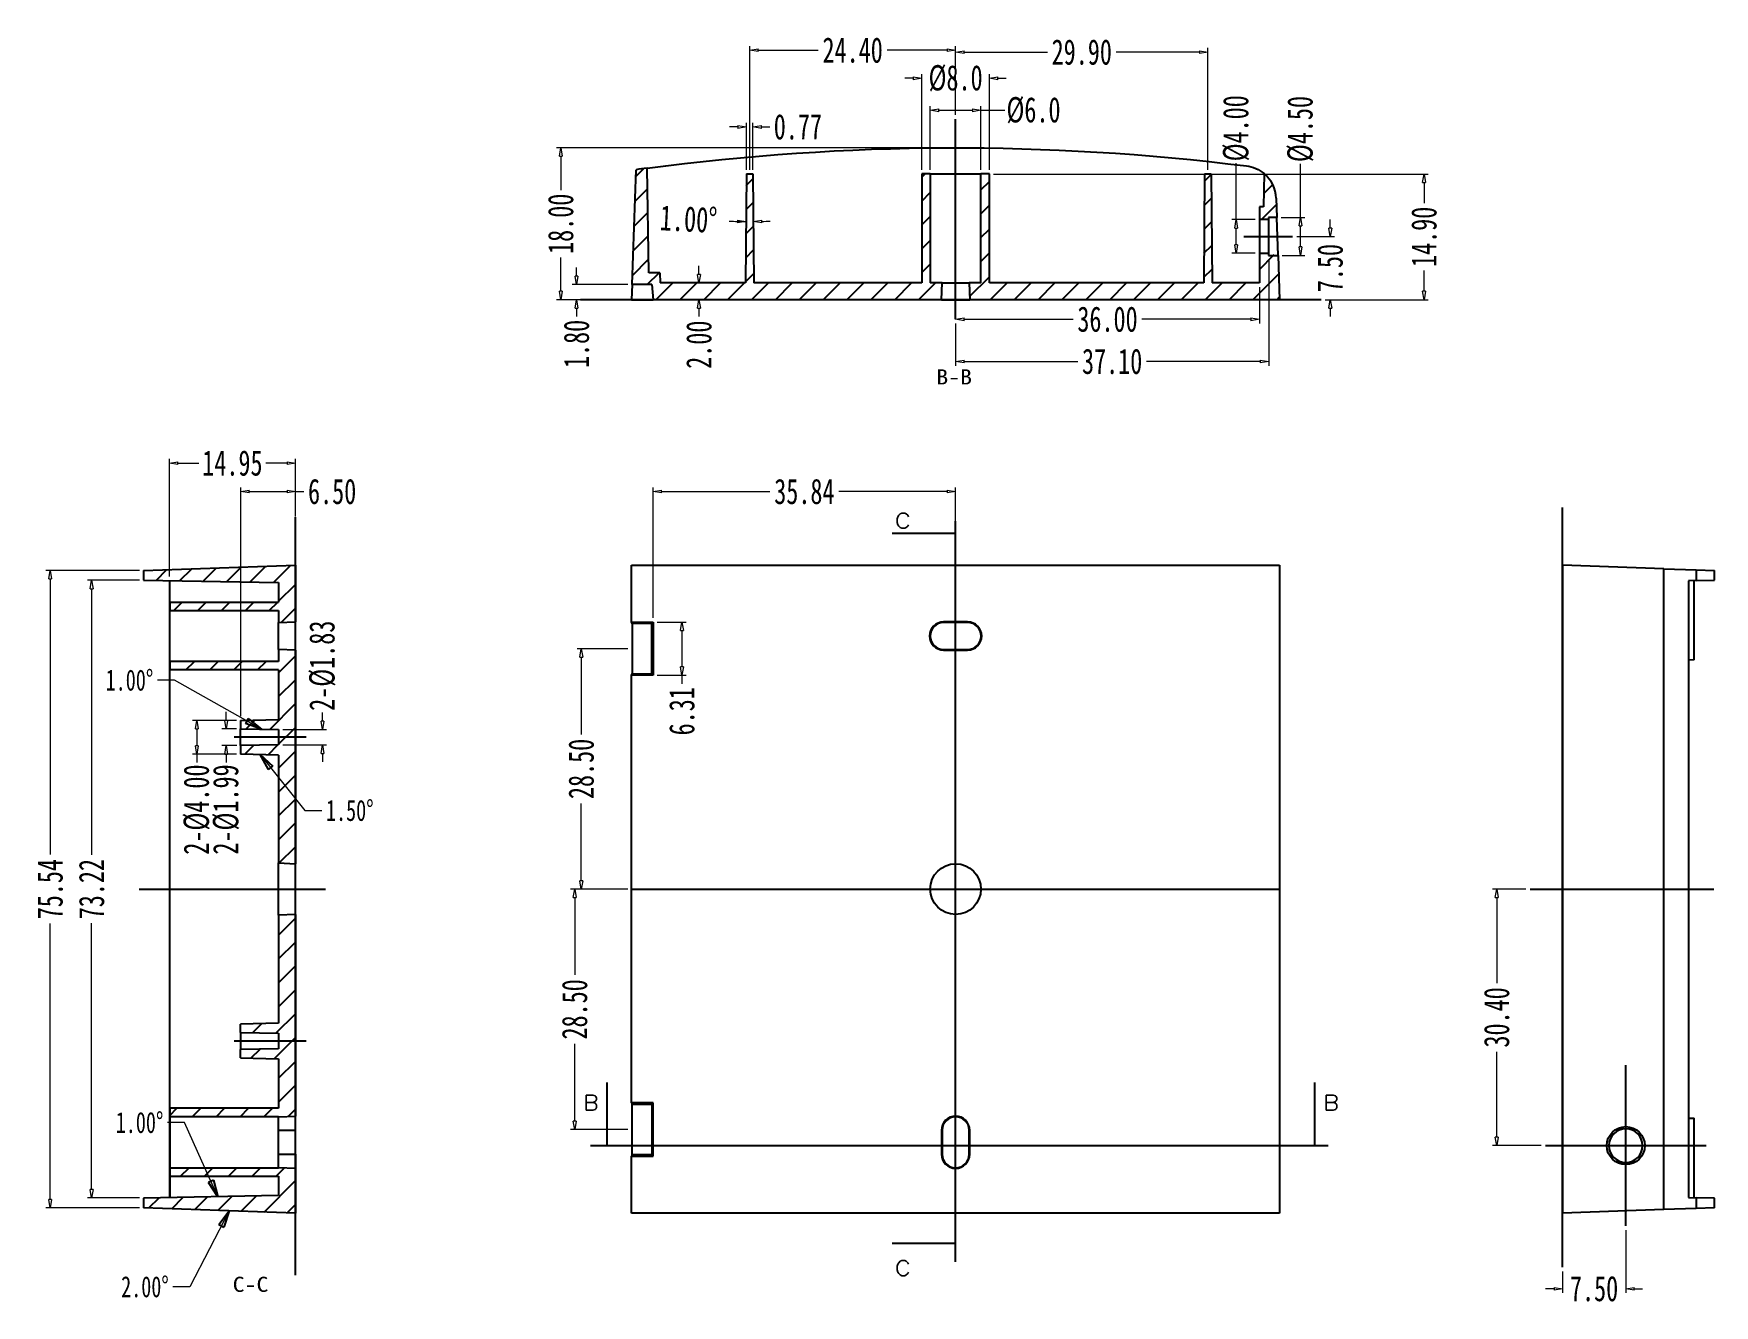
# Model space of a CAD drawing. Header units: inches. Extents: x -185 to 575, y 21239 to 21526.
# Drawn here: x 375.5 to 574.7, y 21375.3 to 21526.1 of the extents above; entities that cross this region are included whole.
import ezdxf
from ezdxf.lldxf.tags import DXFTag

# ---------------------------------------------------------------- set-up
doc = ezdxf.new("R2010")
doc.units = ezdxf.units.IN
doc.header["$MEASUREMENT"] = 0
doc.layers.add('1', color=7, linetype='Continuous')
doc.layers.add('dim', color=82, linetype='Continuous', lineweight=9)
doc.styles.add('blockfont', font='SimSun.ttf', dxfattribs={"width": 0.7})
doc.styles.get("Standard").update_dxf_attribs({"font": 'SimSun.ttf', "width": 0.7})
tags = doc.linetypes.add('CENTER', pattern=[2, 1.25, -0.25, 0.25, -0.25]).pattern_tags.tags
tags[10:11] = [DXFTag(74, 4), DXFTag(75, 0), DXFTag(340, '0'), DXFTag(46, 0.0), DXFTag(50, 0.0), DXFTag(44, 0.0), DXFTag(45, 0.0)]
tags[8:9] = [DXFTag(74, 4), DXFTag(75, 0), DXFTag(340, '0'), DXFTag(46, 0.0), DXFTag(50, 0.0), DXFTag(44, 0.0), DXFTag(45, 0.0)]
tags[6:7] = [DXFTag(74, 4), DXFTag(75, 0), DXFTag(340, '0'), DXFTag(46, 0.0), DXFTag(50, 0.0), DXFTag(44, 0.0), DXFTag(45, 0.0)]
tags[4:5] = [DXFTag(74, 4), DXFTag(75, 0), DXFTag(340, '0'), DXFTag(46, 0.0), DXFTag(50, 0.0), DXFTag(44, 0.0), DXFTag(45, 0.0)]
tags = doc.linetypes.add('PHANTOM', pattern=[2.5, 1.25, -0.25, 0.25, -0.25, 0.25, -0.25]).pattern_tags.tags
tags[14:15] = [DXFTag(74, 4), DXFTag(75, 0), DXFTag(340, '0'), DXFTag(46, 0.0), DXFTag(50, 0.0), DXFTag(44, 0.0), DXFTag(45, 0.0)]
tags[12:13] = [DXFTag(74, 4), DXFTag(75, 0), DXFTag(340, '0'), DXFTag(46, 0.0), DXFTag(50, 0.0), DXFTag(44, 0.0), DXFTag(45, 0.0)]
tags[10:11] = [DXFTag(74, 4), DXFTag(75, 0), DXFTag(340, '0'), DXFTag(46, 0.0), DXFTag(50, 0.0), DXFTag(44, 0.0), DXFTag(45, 0.0)]
tags[8:9] = [DXFTag(74, 4), DXFTag(75, 0), DXFTag(340, '0'), DXFTag(46, 0.0), DXFTag(50, 0.0), DXFTag(44, 0.0), DXFTag(45, 0.0)]
tags[6:7] = [DXFTag(74, 4), DXFTag(75, 0), DXFTag(340, '0'), DXFTag(46, 0.0), DXFTag(50, 0.0), DXFTag(44, 0.0), DXFTag(45, 0.0)]
tags[4:5] = [DXFTag(74, 4), DXFTag(75, 0), DXFTag(340, '0'), DXFTag(46, 0.0), DXFTag(50, 0.0), DXFTag(44, 0.0), DXFTag(45, 0.0)]
doc.dimstyles.new('3', dxfattribs={"dimtxt": 3, "dimasz": 1, "dimexe": 0.5, "dimexo": 0.5, "dimgap": 0.5, "dimtad": 0, "dimzin": 0, "dimdsep": 46, "dimtxsty": 'Standard', "dimblk": 'CLOSEDBLANK', "dimcen": 0, "dimclrd": 5, "dimclre": 5, "dimazin": 0, "dimtfac": 1, "dimtofl": 0, "dimtmove": 0, "dimatfit": 3, "dimldrblk": 'CLOSEDBLANK', "dimfxl": 0, "dimtolj": 1, "dimtzin": 0, "dimlwd": 9, "dimlwe": 9, "dimarcsym": 0})

# ---------------------------------------------------------------- blocks, each defined once
blk = doc.blocks.new('ASSORTED_DRAFT4')
at = {"color": 43}
blk.add_solid([(351.18, 526.06), (349.57, 532.06), (352.79, 532.06), (351.18, 526.06)], dxfattribs=at)
blk = doc.blocks.new('_ClosedBlank')
at = {"color": 0, "linetype": 'ByBlock', "lineweight": -2}
for p, q in [((-1, 0.167), (0, 0)), ((-1, 0.167), (-1, -0.167)), ((0, 0), (-1, -0.167))]:
    blk.add_line(p, q, dxfattribs=at)
blk = doc.blocks.new('*D441')
at = {"color": 5, "lineweight": 9}
for p, q in [((489.26, 21509.44), (540.77, 21509.44)), ((540.27, 21508.44), (540.27, 21505.98)), ((540.27, 21495.54), (540.27, 21498.01)), ((528.56, 21494.54), (540.77, 21494.54))]:
    blk.add_line(p, q, dxfattribs=at)
at = {"layer": 'Defpoints', "color": 0}
for p in [(488.76, 21509.44), (540.27, 21509.44), (528.06, 21494.54)]:
    blk.add_point(p, dxfattribs=at)
at = {"color": 5, "lineweight": 9}
for p, rotation in [((540.27, 21509.44), 90), ((540.27, 21494.54), 270)]:
    blk.add_blockref('_ClosedBlank', p, dxfattribs=dict(at, rotation=rotation))
at = {"color": 0, "insert": (540.27, 21501.99), "char_height": 3, "attachment_point": 5, "rotation": 90}
blk.add_mtext('\\A1;14.90', dxfattribs=at)
blk = doc.blocks.new('*D442')
at = {"color": 5, "lineweight": 9}
for p, q in [((439.84, 21497.34), (439.84, 21498.34)), ((445.92, 21496.34), (439.34, 21496.34)), ((439.82, 21494.54), (439.34, 21494.54)), ((439.84, 21493.54), (439.84, 21492.54))]:
    blk.add_line(p, q, dxfattribs=at)
at = {"layer": 'Defpoints', "color": 0}
for p in [(446.42, 21496.34), (439.84, 21494.54), (440.32, 21494.54)]:
    blk.add_point(p, dxfattribs=at)
at = {"color": 5, "lineweight": 9}
for p, rotation in [((439.84, 21496.34), 270), ((439.84, 21494.54), 90)]:
    blk.add_blockref('_ClosedBlank', p, dxfattribs=dict(at, rotation=rotation))
at = {"color": 0, "insert": (439.84, 21489.3), "char_height": 3, "attachment_point": 5, "rotation": 90}
blk.add_mtext('\\A1;1.80', dxfattribs=at)
blk = doc.blocks.new('*D443')
at = {"color": 5, "lineweight": 9}
for p, q in [((454.35, 21497.54), (454.35, 21498.54)), ((454.31, 21496.54), (453.85, 21496.54)), ((454.31, 21494.54), (453.85, 21494.54)), ((454.35, 21493.54), (454.35, 21492.54))]:
    blk.add_line(p, q, dxfattribs=at)
at = {"layer": 'Defpoints', "color": 0}
for p in [(454.81, 21496.54), (454.35, 21494.54), (454.81, 21494.54)]:
    blk.add_point(p, dxfattribs=at)
at = {"color": 5, "lineweight": 9}
for p, rotation in [((454.35, 21496.54), 270), ((454.35, 21494.54), 90)]:
    blk.add_blockref('_ClosedBlank', p, dxfattribs=dict(at, rotation=rotation))
at = {"color": 0, "insert": (454.35, 21489.21), "char_height": 3, "attachment_point": 5, "rotation": 90}
blk.add_mtext('\\A1;2.00', dxfattribs=at)
blk = doc.blocks.new('*D444')
at = {"color": 5, "lineweight": 9}
for p, q in [((481.76, 21509.94), (481.76, 21517.49)), ((482.76, 21516.99), (486.75, 21516.99)), ((487.75, 21509.94), (487.75, 21517.49)), ((487.75, 21516.99), (490.6, 21516.99))]:
    blk.add_line(p, q, dxfattribs=at)
at = {"layer": 'Defpoints', "color": 0}
for p in [(487.75, 21516.99), (481.76, 21509.44), (487.75, 21509.44)]:
    blk.add_point(p, dxfattribs=at)
at = {"color": 5, "lineweight": 9, "rotation": 180}
blk.add_blockref('_ClosedBlank', (481.76, 21516.99), dxfattribs=at)
at = {"color": 5, "lineweight": 9}
blk.add_blockref('_ClosedBlank', (487.75, 21516.99), dxfattribs=at)
at = {"color": 0, "insert": (493.99, 21516.99), "char_height": 3, "attachment_point": 5}
blk.add_mtext('\\A1;%%c6.0', dxfattribs=at)
blk = doc.blocks.new('*D445')
at = {"color": 5, "lineweight": 9}
for p, q in [((479.75, 21520.78), (478.75, 21520.78)), ((480.75, 21509.94), (480.75, 21521.28)), ((488.76, 21509.94), (488.76, 21521.28)), ((489.76, 21520.78), (490.76, 21520.78))]:
    blk.add_line(p, q, dxfattribs=at)
at = {"layer": 'Defpoints', "color": 0}
for p in [(488.76, 21520.78), (480.75, 21509.44), (488.76, 21509.44)]:
    blk.add_point(p, dxfattribs=at)
at = {"color": 5, "lineweight": 9}
blk.add_blockref('_ClosedBlank', (480.75, 21520.78), dxfattribs=at)
at = {"color": 5, "lineweight": 9, "rotation": 180}
blk.add_blockref('_ClosedBlank', (488.76, 21520.78), dxfattribs=at)
at = {"color": 0, "insert": (484.76, 21520.78), "char_height": 3, "attachment_point": 5}
blk.add_mtext('\\A1;%%c8.0', dxfattribs=at)
blk = doc.blocks.new('*D446')
at = {"color": 5, "lineweight": 9}
for p, q in [((552.34, 21424.68), (548.38, 21424.68)), ((548.88, 21423.68), (548.88, 21413.55)), ((548.88, 21395.28), (548.88, 21405.41)), ((554.15, 21394.28), (548.38, 21394.28))]:
    blk.add_line(p, q, dxfattribs=at)
at = {"layer": 'Defpoints', "color": 0}
for p in [(548.88, 21424.68), (552.84, 21424.68), (554.65, 21394.28)]:
    blk.add_point(p, dxfattribs=at)
at = {"color": 5, "lineweight": 9}
for p, rotation in [((548.88, 21424.68), 90), ((548.88, 21394.28), 270)]:
    blk.add_blockref('_ClosedBlank', p, dxfattribs=dict(at, rotation=rotation))
at = {"color": 0, "insert": (548.88, 21409.48), "char_height": 3, "attachment_point": 5, "rotation": 90}
blk.add_mtext('\\A1;30.40', dxfattribs=at)
blk = doc.blocks.new('*D447')
at = {"color": 5, "lineweight": 9}
for p, q in [((564.17, 21384.26), (564.17, 21376.82)), ((556.67, 21379.38), (556.67, 21376.82)), ((555.67, 21377.32), (554.67, 21377.32)), ((565.17, 21377.32), (566.17, 21377.32))]:
    blk.add_line(p, q, dxfattribs=at)
at = {"layer": 'Defpoints', "color": 0}
for p in [(564.17, 21384.76), (556.67, 21379.88), (556.67, 21377.32)]:
    blk.add_point(p, dxfattribs=at)
at = {"color": 5, "lineweight": 9}
blk.add_blockref('_ClosedBlank', (556.67, 21377.32), dxfattribs=at)
at = {"color": 5, "lineweight": 9, "rotation": 180}
blk.add_blockref('_ClosedBlank', (564.17, 21377.32), dxfattribs=at)
at = {"color": 0, "insert": (560.42, 21377.32), "char_height": 3, "attachment_point": 5}
blk.add_mtext('\\A1;7.50', dxfattribs=at)
blk = doc.blocks.new('*D448')
at = {"color": 5, "lineweight": 9}
for p, q in [((529.16, 21503.04), (529.16, 21504.04)), ((525.2, 21502.04), (529.66, 21502.04)), ((528.56, 21494.54), (529.66, 21494.54)), ((529.16, 21493.54), (529.16, 21492.54))]:
    blk.add_line(p, q, dxfattribs=at)
at = {"layer": 'Defpoints', "color": 0}
for p in [(524.7, 21502.04), (529.16, 21502.04), (528.06, 21494.54)]:
    blk.add_point(p, dxfattribs=at)
at = {"color": 5, "lineweight": 9}
for p, rotation in [((529.16, 21502.04), 270), ((529.16, 21494.54), 90)]:
    blk.add_blockref('_ClosedBlank', p, dxfattribs=dict(at, rotation=rotation))
at = {"color": 0, "insert": (529.16, 21498.29), "char_height": 3, "attachment_point": 5, "rotation": 90}
blk.add_mtext('\\A1;7.50', dxfattribs=at)
blk = doc.blocks.new('*D449')
at = {"color": 5, "lineweight": 9}
for p, q in [((520.76, 21496.04), (520.76, 21491.72)), ((485.76, 21492.22), (498.69, 21492.22)), ((519.76, 21492.22), (506.83, 21492.22))]:
    blk.add_line(p, q, dxfattribs=at)
at = {"layer": 'Defpoints', "color": 0}
for p in [(520.76, 21496.54), (484.76, 21492.22), (484.76, 21492.22)]:
    blk.add_point(p, dxfattribs=at)
at = {"color": 5, "lineweight": 9, "rotation": 180}
blk.add_blockref('_ClosedBlank', (484.76, 21492.22), dxfattribs=at)
at = {"color": 5, "lineweight": 9}
blk.add_blockref('_ClosedBlank', (520.76, 21492.22), dxfattribs=at)
at = {"color": 0, "insert": (502.76, 21492.22), "char_height": 3, "attachment_point": 5}
blk.add_mtext('\\A1;36.00', dxfattribs=at)
blk = doc.blocks.new('*D450')
at = {"color": 5, "lineweight": 9}
for p, q in [((521.86, 21499.29), (521.86, 21486.72)), ((484.76, 21491.72), (484.76, 21486.72)), ((485.76, 21487.22), (499.24, 21487.22)), ((520.86, 21487.22), (507.38, 21487.22))]:
    blk.add_line(p, q, dxfattribs=at)
at = {"layer": 'Defpoints', "color": 0}
for p in [(521.86, 21499.79), (484.76, 21492.22), (484.76, 21487.22)]:
    blk.add_point(p, dxfattribs=at)
at = {"color": 5, "lineweight": 9, "rotation": 180}
blk.add_blockref('_ClosedBlank', (484.76, 21487.22), dxfattribs=at)
at = {"color": 5, "lineweight": 9}
blk.add_blockref('_ClosedBlank', (521.86, 21487.22), dxfattribs=at)
at = {"color": 0, "insert": (503.31, 21487.22), "char_height": 3, "attachment_point": 5}
blk.add_mtext('\\A1;37.10', dxfattribs=at)
blk = doc.blocks.new('*D451')
at = {"color": 5, "lineweight": 9}
for p, q in [((518.01, 21504.04), (518.01, 21510.73)), ((520.26, 21504.04), (517.51, 21504.04)), ((518.01, 21501.04), (518.01, 21503.04)), ((520.26, 21500.04), (517.51, 21500.04))]:
    blk.add_line(p, q, dxfattribs=at)
at = {"layer": 'Defpoints', "color": 0}
for p in [(518.01, 21504.04), (520.76, 21504.04), (520.76, 21500.04)]:
    blk.add_point(p, dxfattribs=at)
at = {"color": 5, "lineweight": 9}
for p, rotation in [((518.01, 21504.04), 90), ((518.01, 21500.04), 270)]:
    blk.add_blockref('_ClosedBlank', p, dxfattribs=dict(at, rotation=rotation))
at = {"color": 0, "insert": (518.01, 21514.86), "char_height": 3, "attachment_point": 5, "rotation": 90}
blk.add_mtext('\\A1;%%c4.00', dxfattribs=at)
blk = doc.blocks.new('*D452')
at = {"color": 5, "lineweight": 9}
for p, q in [((525.63, 21504.29), (525.63, 21510.64)), ((523.32, 21504.29), (526.13, 21504.29)), ((525.63, 21500.79), (525.63, 21503.29)), ((523.47, 21499.79), (526.13, 21499.79))]:
    blk.add_line(p, q, dxfattribs=at)
at = {"layer": 'Defpoints', "color": 0}
for p in [(522.82, 21504.29), (522.97, 21499.79), (525.63, 21499.79)]:
    blk.add_point(p, dxfattribs=at)
at = {"color": 5, "lineweight": 9}
for p, rotation in [((525.63, 21504.29), 90), ((525.63, 21499.79), 270)]:
    blk.add_blockref('_ClosedBlank', p, dxfattribs=dict(at, rotation=rotation))
at = {"color": 0, "insert": (525.63, 21514.77), "char_height": 3, "attachment_point": 5, "rotation": 90}
blk.add_mtext('\\A1;%%c4.50', dxfattribs=at)
blk = doc.blocks.new('*D453')
at = {"color": 5, "lineweight": 9}
for p, q in [((400.04, 21445.18), (400.04, 21472.3)), ((401.04, 21471.8), (405.54, 21471.8)), ((406.54, 21469.27), (406.54, 21472.3)), ((406.54, 21471.8), (407.54, 21471.8))]:
    blk.add_line(p, q, dxfattribs=at)
at = {"layer": 'Defpoints', "color": 0}
for p in [(406.54, 21471.8), (406.54, 21468.77), (400.04, 21444.68)]:
    blk.add_point(p, dxfattribs=at)
at = {"color": 5, "lineweight": 9, "rotation": 180}
blk.add_blockref('_ClosedBlank', (400.04, 21471.8), dxfattribs=at)
at = {"color": 5, "lineweight": 9}
blk.add_blockref('_ClosedBlank', (406.54, 21471.8), dxfattribs=at)
at = {"color": 0, "insert": (410.88, 21471.8), "char_height": 3, "attachment_point": 5}
blk.add_mtext('\\A1;6.50', dxfattribs=at)
blk = doc.blocks.new('*D454')
at = {"color": 5, "lineweight": 9}
for p, q in [((409.73, 21444.6), (409.73, 21445.6)), ((405.04, 21443.6), (410.23, 21443.6)), ((405.04, 21441.77), (410.23, 21441.77)), ((409.73, 21440.77), (409.73, 21439.77))]:
    blk.add_line(p, q, dxfattribs=at)
at = {"layer": 'Defpoints', "color": 0}
for p in [(404.54, 21443.6), (409.73, 21443.6), (404.54, 21441.77)]:
    blk.add_point(p, dxfattribs=at)
at = {"color": 5, "lineweight": 9}
for p, rotation in [((409.73, 21443.6), 270), ((409.73, 21441.77), 90)]:
    blk.add_blockref('_ClosedBlank', p, dxfattribs=dict(at, rotation=rotation))
at = {"color": 0, "insert": (409.73, 21451.16), "char_height": 3, "attachment_point": 5, "rotation": 90}
blk.add_mtext('\\A1;2-%%c1.83', dxfattribs=at)
blk = doc.blocks.new('*D455')
at = {"color": 5, "lineweight": 9}
for p, q in [((398.32, 21444.68), (398.32, 21445.68)), ((399.54, 21443.68), (397.82, 21443.68)), ((399.57, 21441.69), (397.82, 21441.69)), ((398.32, 21440.69), (398.32, 21439.69))]:
    blk.add_line(p, q, dxfattribs=at)
at = {"layer": 'Defpoints', "color": 0}
for p in [(400.04, 21443.68), (398.32, 21441.69), (400.07, 21441.69)]:
    blk.add_point(p, dxfattribs=at)
at = {"color": 5, "lineweight": 9}
for p, rotation in [((398.32, 21443.68), 270), ((398.32, 21441.69), 90)]:
    blk.add_blockref('_ClosedBlank', p, dxfattribs=dict(at, rotation=rotation))
at = {"color": 0, "insert": (398.32, 21434.12), "char_height": 3, "attachment_point": 5, "rotation": 90}
blk.add_mtext('\\A1;2-%%c1.99', dxfattribs=at)
blk = doc.blocks.new('*D456')
at = {"color": 5, "lineweight": 9}
for p, q in [((399.54, 21444.68), (394.34, 21444.68)), ((394.84, 21443.68), (394.84, 21441.68)), ((399.54, 21440.68), (394.34, 21440.68)), ((394.84, 21440.68), (394.84, 21439.68))]:
    blk.add_line(p, q, dxfattribs=at)
at = {"layer": 'Defpoints', "color": 0}
for p in [(394.84, 21444.68), (400.04, 21444.68), (400.04, 21440.68)]:
    blk.add_point(p, dxfattribs=at)
at = {"color": 5, "lineweight": 9}
for p, rotation in [((394.84, 21444.68), 90), ((394.84, 21440.68), 270)]:
    blk.add_blockref('_ClosedBlank', p, dxfattribs=dict(at, rotation=rotation))
at = {"color": 0, "insert": (394.84, 21434.11), "char_height": 3, "attachment_point": 5, "rotation": 90}
blk.add_mtext('\\A1;2-%%c4.00', dxfattribs=at)
blk = doc.blocks.new('*D457')
at = {"color": 5, "lineweight": 9}
for p, q in [((458.97, 21515.02), (457.97, 21515.02)), ((459.97, 21509.94), (459.97, 21515.52)), ((460.74, 21509.94), (460.74, 21515.52)), ((461.74, 21515.02), (462.74, 21515.02))]:
    blk.add_line(p, q, dxfattribs=at)
at = {"layer": 'Defpoints', "color": 0}
for p in [(460.74, 21515.02), (459.97, 21509.44), (460.74, 21509.44)]:
    blk.add_point(p, dxfattribs=at)
at = {"color": 5, "lineweight": 9}
blk.add_blockref('_ClosedBlank', (459.97, 21515.02), dxfattribs=at)
at = {"color": 5, "lineweight": 9, "rotation": 180}
blk.add_blockref('_ClosedBlank', (460.74, 21515.02), dxfattribs=at)
at = {"color": 0, "insert": (466.07, 21515.02), "char_height": 3, "attachment_point": 5}
blk.add_mtext('\\A1;0.77', dxfattribs=at)
blk = doc.blocks.new('*D458')
at = {"color": 5, "lineweight": 9}
for start, end in [(267.2099, 269.5), (267.2101, 268.355), (271.645, 272.7899)]:
    blk.add_arc((460.36, 21553.84), 50.04, start, end, dxfattribs=at)
at = {"layer": 'Defpoints', "color": 0}
for p in [(459.97, 21509.44), (460.74, 21509.44), (460.5, 21503.8), (459.86, 21496.54), (460.86, 21496.54)]:
    blk.add_point(p, dxfattribs=at)
at = {"color": 5, "lineweight": 9}
for p, rotation in [((459.92, 21503.8), 358.9275138807063), ((460.79, 21503.8), 181.0724861192938)]:
    blk.add_blockref('_ClosedBlank', p, dxfattribs=dict(at, rotation=rotation))
at = {"color": 0, "insert": (453.12, 21504.09), "char_height": 3, "attachment_point": 5, "rotation": 357.2099}
blk.add_mtext('\\A1;1.00°', dxfattribs=at)
blk = doc.blocks.new('*D461')
at = {"color": 5, "lineweight": 9}
for p, q in [((445.92, 21453.18), (439.9, 21453.18)), ((440.4, 21452.18), (440.4, 21443.02)), ((440.4, 21425.68), (440.4, 21434.85)), ((445.86, 21424.68), (439.9, 21424.68))]:
    blk.add_line(p, q, dxfattribs=at)
at = {"layer": 'Defpoints', "color": 0}
for p in [(440.4, 21453.18), (446.42, 21453.18), (446.36, 21424.68)]:
    blk.add_point(p, dxfattribs=at)
at = {"color": 5, "lineweight": 9}
for p, rotation in [((440.4, 21453.18), 90), ((440.4, 21424.68), 270)]:
    blk.add_blockref('_ClosedBlank', p, dxfattribs=dict(at, rotation=rotation))
at = {"color": 0, "insert": (440.4, 21438.93), "char_height": 3, "attachment_point": 5, "rotation": 90}
blk.add_mtext('\\A1;28.50', dxfattribs=at)
blk = doc.blocks.new('*D462')
at = {"color": 5, "lineweight": 9}
for p, q in [((445.92, 21424.68), (439.12, 21424.68)), ((439.62, 21423.68), (439.62, 21414.52)), ((439.62, 21397.18), (439.62, 21406.35)), ((445.92, 21396.18), (439.12, 21396.18))]:
    blk.add_line(p, q, dxfattribs=at)
at = {"layer": 'Defpoints', "color": 0}
for p in [(439.62, 21424.68), (446.42, 21424.68), (446.42, 21396.18)]:
    blk.add_point(p, dxfattribs=at)
at = {"color": 5, "lineweight": 9}
for p, rotation in [((439.62, 21424.68), 90), ((439.62, 21396.18), 270)]:
    blk.add_blockref('_ClosedBlank', p, dxfattribs=dict(at, rotation=rotation))
at = {"color": 0, "insert": (439.62, 21410.43), "char_height": 3, "attachment_point": 5, "rotation": 90}
blk.add_mtext('\\A1;28.50', dxfattribs=at)
blk = doc.blocks.new('*D463')
at = {"color": 5, "lineweight": 9}
for p, q in [((449.41, 21456.34), (452.83, 21456.34)), ((452.33, 21455.34), (452.33, 21451.03)), ((449.41, 21450.03), (452.83, 21450.03)), ((452.33, 21450.03), (452.33, 21449.03))]:
    blk.add_line(p, q, dxfattribs=at)
at = {"layer": 'Defpoints', "color": 0}
for p in [(448.91, 21456.34), (448.91, 21450.03), (452.33, 21450.03)]:
    blk.add_point(p, dxfattribs=at)
at = {"color": 5, "lineweight": 9}
for p, rotation in [((452.33, 21456.34), 90), ((452.33, 21450.03), 270)]:
    blk.add_blockref('_ClosedBlank', p, dxfattribs=dict(at, rotation=rotation))
at = {"color": 0, "insert": (452.33, 21445.76), "char_height": 3, "attachment_point": 5, "rotation": 90}
blk.add_mtext('\\A1;6.31', dxfattribs=at)
blk = doc.blocks.new('*D464')
at = {"color": 5, "lineweight": 9}
for p, q in [((448.91, 21456.84), (448.91, 21472.3)), ((449.91, 21471.8), (462.74, 21471.8)), ((483.76, 21471.8), (470.93, 21471.8)), ((484.76, 21463.58), (484.76, 21472.3))]:
    blk.add_line(p, q, dxfattribs=at)
at = {"layer": 'Defpoints', "color": 0}
for p in [(484.76, 21471.8), (484.76, 21463.08), (448.91, 21456.34)]:
    blk.add_point(p, dxfattribs=at)
at = {"color": 5, "lineweight": 9, "rotation": 180}
blk.add_blockref('_ClosedBlank', (448.91, 21471.8), dxfattribs=at)
at = {"color": 5, "lineweight": 9}
blk.add_blockref('_ClosedBlank', (484.76, 21471.8), dxfattribs=at)
at = {"color": 0, "insert": (466.84, 21471.8), "char_height": 3, "attachment_point": 5}
blk.add_mtext('\\A1;35.84', dxfattribs=at)
blk = doc.blocks.new('*D465')
at = {"color": 5, "lineweight": 9}
for p, q in [((484.26, 21512.54), (437.47, 21512.54)), ((437.97, 21511.54), (437.97, 21507.53)), ((437.97, 21495.54), (437.97, 21499.56)), ((440.85, 21494.54), (437.47, 21494.54))]:
    blk.add_line(p, q, dxfattribs=at)
at = {"layer": 'Defpoints', "color": 0}
for p in [(437.97, 21512.54), (484.76, 21512.54), (441.35, 21494.54)]:
    blk.add_point(p, dxfattribs=at)
at = {"color": 5, "lineweight": 9}
for p, rotation in [((437.97, 21512.54), 90), ((437.97, 21494.54), 270)]:
    blk.add_blockref('_ClosedBlank', p, dxfattribs=dict(at, rotation=rotation))
at = {"color": 0, "insert": (437.97, 21503.54), "char_height": 3, "attachment_point": 5, "rotation": 90}
blk.add_mtext('\\A1;18.00', dxfattribs=at)
blk = doc.blocks.new('*D490')
at = {"color": 5, "lineweight": 9}
for p, q in [((388.04, 21461.29), (381.88, 21461.29)), ((382.38, 21460.29), (382.38, 21428.73)), ((382.38, 21389.08), (382.38, 21420.64)), ((388.04, 21388.08), (381.88, 21388.08))]:
    blk.add_line(p, q, dxfattribs=at)
at = {"layer": 'Defpoints', "color": 0}
for p in [(382.38, 21461.29), (388.54, 21461.29), (388.54, 21388.08)]:
    blk.add_point(p, dxfattribs=at)
at = {"color": 5, "lineweight": 9}
for p, rotation in [((382.38, 21461.29), 90), ((382.38, 21388.08), 270)]:
    blk.add_blockref('_ClosedBlank', p, dxfattribs=dict(at, rotation=rotation))
at = {"color": 0, "insert": (382.38, 21424.68), "char_height": 3, "attachment_point": 5, "rotation": 90}
blk.add_mtext('\\A1;73.22', dxfattribs=at)
blk = doc.blocks.new('*D491')
at = {"color": 5, "lineweight": 9}
for p, q in [((388.04, 21462.45), (376.97, 21462.45)), ((377.47, 21461.45), (377.47, 21428.77)), ((377.47, 21387.91), (377.47, 21420.6)), ((388.04, 21386.91), (376.97, 21386.91))]:
    blk.add_line(p, q, dxfattribs=at)
at = {"layer": 'Defpoints', "color": 0}
for p in [(388.54, 21462.45), (377.47, 21386.91), (388.54, 21386.91)]:
    blk.add_point(p, dxfattribs=at)
at = {"color": 5, "lineweight": 9}
for p, rotation in [((377.47, 21462.45), 90), ((377.47, 21386.91), 270)]:
    blk.add_blockref('_ClosedBlank', p, dxfattribs=dict(at, rotation=rotation))
at = {"color": 0, "insert": (377.47, 21424.68), "char_height": 3, "attachment_point": 5, "rotation": 90}
blk.add_mtext('\\A1;75.54', dxfattribs=at)
blk = doc.blocks.new('*D492')
at = {"color": 5, "lineweight": 9}
for p, q in [((391.59, 21461.74), (391.59, 21475.67)), ((392.59, 21475.17), (395.09, 21475.17)), ((405.54, 21475.17), (403.03, 21475.17)), ((406.54, 21468.84), (406.54, 21475.67))]:
    blk.add_line(p, q, dxfattribs=at)
at = {"layer": 'Defpoints', "color": 0}
for p in [(406.54, 21475.17), (406.54, 21468.34), (391.59, 21461.24)]:
    blk.add_point(p, dxfattribs=at)
at = {"color": 5, "lineweight": 9, "rotation": 180}
blk.add_blockref('_ClosedBlank', (391.59, 21475.17), dxfattribs=at)
at = {"color": 5, "lineweight": 9}
blk.add_blockref('_ClosedBlank', (406.54, 21475.17), dxfattribs=at)
at = {"color": 0, "insert": (399.06, 21475.17), "char_height": 3, "attachment_point": 5}
blk.add_mtext('\\A1;14.95', dxfattribs=at)
blk = doc.blocks.new('*D495')
at = {"color": 5, "lineweight": 9}
for p, q in [((460.36, 21509.94), (460.36, 21524.61)), ((484.76, 21516.45), (484.76, 21524.61)), ((461.36, 21524.11), (468.48, 21524.11)), ((483.76, 21524.11), (476.64, 21524.11))]:
    blk.add_line(p, q, dxfattribs=at)
at = {"layer": 'Defpoints', "color": 0}
for p in [(484.76, 21524.11), (484.76, 21515.95), (460.36, 21509.44)]:
    blk.add_point(p, dxfattribs=at)
at = {"color": 5, "lineweight": 9, "rotation": 180}
blk.add_blockref('_ClosedBlank', (460.36, 21524.11), dxfattribs=at)
at = {"color": 5, "lineweight": 9}
blk.add_blockref('_ClosedBlank', (484.76, 21524.11), dxfattribs=at)
at = {"color": 0, "insert": (472.56, 21524.11), "char_height": 3, "attachment_point": 5}
blk.add_mtext('\\A1;24.40', dxfattribs=at)
blk = doc.blocks.new('*D496')
at = {"color": 5, "lineweight": 9}
for p, q in [((484.76, 21516.45), (484.76, 21524.38)), ((485.76, 21523.88), (495.63, 21523.88)), ((513.66, 21523.88), (503.79, 21523.88)), ((514.66, 21509.94), (514.66, 21524.38))]:
    blk.add_line(p, q, dxfattribs=at)
at = {"layer": 'Defpoints', "color": 0}
for p in [(514.66, 21523.88), (484.76, 21515.95), (514.66, 21509.44)]:
    blk.add_point(p, dxfattribs=at)
at = {"color": 5, "lineweight": 9, "rotation": 180}
blk.add_blockref('_ClosedBlank', (484.76, 21523.88), dxfattribs=at)
at = {"color": 5, "lineweight": 9}
blk.add_blockref('_ClosedBlank', (514.66, 21523.88), dxfattribs=at)
at = {"color": 0, "insert": (499.71, 21523.88), "char_height": 3, "attachment_point": 5}
blk.add_mtext('\\A1;29.90', dxfattribs=at)

msp = doc.modelspace()

# ---------------------------------------------------------------- linework, layer by layer
at = {"color": 251}
for p, q in [((446.867, 21509.125), (447.822, 21510.079)), ((459.958, 21508.068), (460.75, 21508.859)), ((480.755, 21509.055), (481.144, 21509.444)), ((487.753, 21507.565), (488.76, 21508.571)), ((514.263, 21508.605), (515.045, 21509.387)), ((446.764, 21506.195), (448.234, 21507.664)), ((480.755, 21506.228), (481.761, 21507.233)), ((514.238, 21505.753), (515.07, 21506.584)), ((521.271, 21507.125), (522.333, 21508.186)), ((446.662, 21503.266), (448.283, 21504.885)), ((459.933, 21505.216), (460.774, 21506.056)), ((487.753, 21504.738), (488.76, 21505.744)), ((521.092, 21504.12), (522.765, 21505.79)), ((459.908, 21502.364), (460.799, 21503.254)), ((480.755, 21503.401), (481.761, 21504.406)), ((487.753, 21501.911), (488.76, 21502.917)), ((514.213, 21502.901), (515.094, 21503.782)), ((446.56, 21500.337), (448.331, 21502.107)), ((480.755, 21500.574), (481.761, 21501.579)), ((514.188, 21500.049), (515.119, 21500.979)), ((446.457, 21497.408), (448.38, 21499.328)), ((459.883, 21499.512), (460.823, 21500.451)), ((480.755, 21497.747), (481.761, 21498.752)), ((487.753, 21499.084), (488.76, 21500.09)), ((520.757, 21498.131), (522.523, 21499.895)), ((448.222, 21496.344), (449.623, 21497.744)), ((459.858, 21496.66), (460.848, 21497.649)), ((486.414, 21494.919), (488.76, 21497.263)), ((514.163, 21497.197), (515.143, 21498.177)), ((519.996, 21494.544), (523.051, 21497.595)), ((449.25, 21494.544), (451.252, 21496.544)), ((452.08, 21494.544), (454.082, 21496.544)), ((454.91, 21494.544), (456.912, 21496.544)), ((457.74, 21494.544), (459.742, 21496.544)), ((460.569, 21494.544), (462.571, 21496.544)), ((463.399, 21494.544), (465.401, 21496.544)), ((466.229, 21494.544), (468.231, 21496.544)), ((469.059, 21494.544), (471.061, 21496.544)), ((471.889, 21494.544), (473.891, 21496.544)), ((474.719, 21494.544), (476.721, 21496.544)), ((477.548, 21494.544), (479.55, 21496.544)), ((480.378, 21494.544), (482.38, 21496.544)), ((488.868, 21494.544), (490.87, 21496.544)), ((491.698, 21494.544), (493.7, 21496.544)), ((494.528, 21494.544), (496.53, 21496.544)), ((497.357, 21494.544), (499.359, 21496.544)), ((500.187, 21494.544), (502.189, 21496.544)), ((503.017, 21494.544), (505.019, 21496.544)), ((505.847, 21494.544), (507.849, 21496.544)), ((508.677, 21494.544), (510.679, 21496.544)), ((511.507, 21494.544), (513.509, 21496.544)), ((514.336, 21494.544), (516.338, 21496.544)), ((517.166, 21494.544), (519.168, 21496.544)), ((522.826, 21494.544), (523.146, 21494.864)), ((395.581, 21461.169), (397.17, 21462.756)), ((398.362, 21461.12), (400.102, 21462.859)), ((401.143, 21461.072), (403.034, 21462.961)), ((403.924, 21461.023), (405.967, 21463.063)), ((390.018, 21461.266), (391.305, 21462.551)), ((392.799, 21461.217), (394.237, 21462.654)), ((404.537, 21458.808), (406.537, 21460.806)), ((392.114, 21457.706), (393.115, 21458.706)), ((394.944, 21457.706), (395.945, 21458.706)), ((397.774, 21457.706), (398.775, 21458.706)), ((400.604, 21457.706), (401.605, 21458.706)), ((403.434, 21457.706), (404.435, 21458.706)), ((404.851, 21456.294), (406.537, 21457.979)), ((391.637, 21451.575), (391.723, 21451.661)), ((393.552, 21450.661), (394.553, 21451.661)), ((396.382, 21450.661), (397.383, 21451.661)), ((399.211, 21450.661), (400.212, 21451.661)), ((402.041, 21450.661), (403.042, 21451.661)), ((404.537, 21450.327), (406.537, 21452.325)), ((404.537, 21447.5), (406.537, 21449.498)), ((403.481, 21443.618), (406.537, 21446.671)), ((400.7, 21443.667), (401.763, 21444.729)), ((404.537, 21441.846), (406.537, 21443.844)), ((400.53, 21440.67), (401.576, 21441.715)), ((403.288, 21440.598), (404.456, 21441.766)), ((404.537, 21439.019), (406.537, 21441.017)), ((404.537, 21436.192), (406.537, 21438.19)), ((404.537, 21433.365), (406.537, 21435.363)), ((404.537, 21430.538), (406.537, 21432.536)), ((404.61, 21427.784), (406.537, 21429.709)), ((404.537, 21419.229), (406.537, 21421.227)), ((404.537, 21416.402), (406.537, 21418.4)), ((404.537, 21413.575), (406.537, 21415.573)), ((404.537, 21410.748), (406.537, 21412.746)), ((404.22, 21407.605), (406.537, 21409.919)), ((401.439, 21407.654), (402.535, 21408.749)), ((404.021, 21404.579), (406.537, 21407.092)), ((401.263, 21404.651), (402.342, 21405.729)), ((404.537, 21402.267), (406.537, 21404.265)), ((404.537, 21399.44), (406.537, 21401.438)), ((391.637, 21397.861), (392.482, 21398.706)), ((394.311, 21397.706), (395.312, 21398.706)), ((397.141, 21397.706), (398.142, 21398.706)), ((399.971, 21397.706), (400.972, 21398.706)), ((402.8, 21397.706), (403.801, 21398.706)), ((405.67, 21397.746), (406.537, 21398.611)), ((392.918, 21390.661), (393.919, 21391.661)), ((395.748, 21390.661), (396.749, 21391.661)), ((398.578, 21390.661), (399.579, 21391.661)), ((401.408, 21390.661), (402.409, 21391.661)), ((404.238, 21390.661), (405.215, 21391.637)), ((402.816, 21386.413), (406.537, 21390.13)), ((389.145, 21386.891), (390.362, 21388.107)), ((391.879, 21386.795), (393.242, 21388.157)), ((394.613, 21386.7), (396.122, 21388.208)), ((397.347, 21386.604), (399.003, 21388.258)), ((400.082, 21386.509), (401.883, 21388.308)), ((405.55, 21386.318), (406.537, 21387.303))]:
    msp.add_line(p, q, dxfattribs=at)
at = {"layer": '1', "color": 1, "linetype": 'CENTER', "ltscale": 7.80288}
for p, q in [((484.757, 21492.217), (484.757, 21515.949)), ((528.063, 21494.544), (440.323, 21494.544)), ((406.537, 21378.93), (406.537, 21468.768)), ((556.675, 21379.881), (556.675, 21469.898)), ((484.757, 21386.283), (484.757, 21463.083)), ((388.029, 21424.683), (410.101, 21424.683)), ((446.357, 21424.683), (523.157, 21424.683)), ((552.841, 21424.683), (574.598, 21424.683))]:
    msp.add_line(p, q, dxfattribs=at)
at = {"layer": '1', "color": 252}
for p, q in [((446.42, 21496.344), (446.895, 21509.954)), ((448.407, 21497.744), (448.191, 21510.129)), ((459.97, 21509.444), (459.857, 21496.544)), ((459.97, 21509.444), (460.745, 21509.444)), ((460.745, 21509.444), (460.857, 21496.544)), ((480.755, 21509.444), (480.755, 21496.544)), ((481.761, 21509.444), (480.755, 21509.444)), ((481.761, 21509.444), (487.753, 21509.444)), ((481.761, 21509.444), (481.761, 21496.544)), ((487.753, 21496.544), (487.753, 21509.444)), ((488.76, 21509.444), (487.753, 21509.444)), ((488.76, 21496.544), (488.76, 21509.444)), ((514.27, 21509.444), (514.157, 21496.544)), ((514.27, 21509.444), (515.045, 21509.444)), ((515.045, 21509.444), (515.157, 21496.544)), ((521.312, 21509.491), (521.243, 21505.544)), ((522.737, 21506.568), (522.817, 21504.294)), ((520.757, 21505.544), (520.757, 21504.044)), ((521.243, 21505.544), (520.757, 21505.544)), ((520.757, 21504.044), (520.757, 21500.044)), ((521.857, 21504.044), (520.757, 21504.044)), ((522.817, 21504.294), (521.857, 21504.294)), ((521.857, 21504.294), (521.857, 21504.044)), ((521.857, 21504.044), (521.857, 21500.044)), ((522.974, 21499.794), (522.817, 21504.294)), ((520.757, 21500.044), (520.757, 21496.544)), ((520.757, 21500.044), (521.857, 21500.044)), ((521.857, 21500.044), (521.857, 21499.794)), ((521.857, 21499.794), (522.974, 21499.794)), ((522.974, 21499.794), (523.157, 21494.544)), ((449.715, 21497.744), (448.407, 21497.744)), ((449.715, 21497.744), (449.757, 21496.544)), ((446.42, 21496.344), (446.357, 21494.544)), ((448.757, 21496.344), (446.42, 21496.344)), ((448.757, 21496.344), (448.915, 21494.544)), ((459.857, 21496.544), (449.757, 21496.544)), ((480.755, 21496.544), (460.857, 21496.544)), ((483.157, 21496.544), (481.761, 21496.544)), ((483.087, 21494.544), (483.157, 21496.544)), ((483.157, 21496.544), (484.757, 21496.544)), ((484.757, 21496.544), (486.357, 21496.544)), ((486.357, 21496.544), (486.427, 21494.544)), ((487.753, 21496.544), (486.357, 21496.544)), ((514.157, 21496.544), (488.76, 21496.544)), ((520.757, 21496.544), (515.157, 21496.544)), ((446.357, 21494.544), (448.915, 21494.544)), ((483.087, 21494.544), (448.915, 21494.544)), ((483.087, 21494.544), (486.427, 21494.544)), ((523.157, 21494.544), (486.427, 21494.544)), ((388.537, 21462.455), (406.537, 21463.083)), ((406.537, 21463.083), (406.537, 21456.353)), ((446.357, 21456.341), (446.357, 21463.083)), ((446.357, 21463.083), (523.157, 21463.083)), ((523.157, 21463.083), (523.157, 21386.283)), ((556.675, 21463.083), (556.675, 21386.283)), ((568.699, 21462.663), (556.675, 21463.083)), ((388.537, 21462.455), (388.537, 21461.292)), ((388.537, 21461.292), (404.537, 21461.012)), ((391.589, 21461.238), (391.589, 21388.128)), ((404.537, 21461.012), (404.537, 21458.706)), ((568.699, 21462.663), (572.529, 21462.53)), ((568.699, 21386.703), (568.699, 21462.663)), ((572.529, 21461.254), (571.623, 21461.238)), ((571.623, 21461.238), (571.623, 21388.128)), ((572.26, 21451.843), (572.26, 21461.249)), ((572.529, 21462.53), (572.529, 21461.254)), ((572.529, 21462.53), (574.675, 21462.455)), ((572.529, 21461.254), (574.675, 21461.292)), ((574.675, 21461.292), (574.675, 21462.455)), ((391.637, 21458.706), (391.637, 21457.706)), ((391.637, 21458.706), (404.537, 21458.706)), ((391.637, 21451.661), (391.637, 21457.706)), ((391.637, 21457.706), (404.537, 21457.706)), ((404.537, 21457.706), (404.537, 21456.283)), ((404.537, 21456.283), (406.537, 21456.353)), ((404.537, 21454.683), (404.537, 21456.283)), ((406.537, 21453.014), (406.537, 21456.353)), ((446.357, 21456.341), (448.915, 21456.341)), ((446.42, 21456.183), (446.357, 21456.341)), ((448.757, 21456.183), (446.42, 21456.183)), ((446.42, 21456.183), (446.42, 21450.183)), ((448.757, 21456.183), (448.915, 21456.341)), ((448.757, 21450.183), (448.757, 21456.183)), ((448.915, 21456.341), (448.915, 21450.026)), ((486.18, 21456.353), (483.335, 21456.353)), ((483.335, 21456.283), (483.335, 21456.353)), ((486.18, 21456.283), (483.335, 21456.283)), ((486.18, 21456.283), (486.18, 21456.353)), ((404.537, 21453.083), (404.537, 21454.683)), ((406.537, 21453.014), (404.537, 21453.083)), ((404.537, 21453.083), (404.537, 21451.661)), ((406.537, 21453.014), (406.537, 21427.683)), ((483.335, 21453.083), (483.335, 21453.014)), ((483.335, 21453.083), (486.18, 21453.083)), ((483.335, 21453.014), (486.18, 21453.014)), ((486.18, 21453.083), (486.18, 21453.014)), ((404.537, 21451.661), (391.637, 21451.661)), ((391.637, 21451.661), (391.637, 21450.661)), ((572.26, 21451.843), (571.623, 21451.821)), ((404.537, 21450.661), (391.637, 21450.661)), ((404.537, 21450.661), (404.537, 21444.801)), ((446.357, 21450.026), (446.42, 21450.183)), ((446.357, 21399.341), (446.357, 21450.026)), ((448.915, 21450.026), (446.357, 21450.026)), ((446.42, 21450.183), (448.757, 21450.183)), ((448.757, 21450.183), (448.915, 21450.026)), ((400.037, 21444.683), (404.537, 21444.801)), ((400.037, 21444.683), (400.037, 21443.678)), ((400.037, 21441.688), (400.037, 21443.678)), ((400.037, 21443.678), (404.537, 21443.6)), ((404.537, 21443.6), (404.537, 21441.767)), ((404.537, 21441.767), (400.037, 21441.688)), ((400.037, 21441.688), (400.037, 21440.683)), ((404.537, 21440.566), (400.037, 21440.683)), ((404.537, 21440.566), (404.537, 21427.788)), ((404.537, 21421.579), (404.537, 21427.788)), ((404.537, 21427.788), (406.537, 21427.683)), ((406.537, 21421.683), (406.537, 21427.683)), ((406.537, 21421.683), (404.537, 21421.579)), ((404.537, 21421.579), (404.537, 21408.801)), ((406.537, 21421.683), (406.537, 21397.776)), ((404.537, 21408.801), (400.037, 21408.683)), ((400.037, 21407.678), (400.037, 21408.683)), ((400.037, 21407.678), (400.037, 21406.683)), ((400.037, 21407.678), (404.537, 21407.6)), ((404.537, 21407.6), (404.537, 21405.767)), ((400.037, 21406.683), (400.037, 21405.688)), ((404.537, 21405.767), (400.037, 21405.688)), ((400.037, 21404.683), (400.037, 21405.688)), ((400.037, 21404.683), (404.537, 21404.566)), ((404.537, 21404.566), (404.537, 21398.706)), ((446.357, 21399.341), (446.42, 21399.183)), ((448.915, 21399.341), (446.357, 21399.341)), ((446.42, 21399.183), (448.757, 21399.183)), ((446.42, 21393.183), (446.42, 21399.183)), ((448.757, 21399.183), (448.915, 21399.341)), ((448.757, 21399.183), (448.757, 21393.183)), ((448.915, 21393.026), (448.915, 21399.341)), ((391.637, 21398.706), (391.637, 21397.706)), ((404.537, 21398.706), (391.637, 21398.706)), ((391.637, 21397.706), (391.637, 21391.661)), ((404.537, 21397.706), (391.637, 21397.706)), ((404.537, 21397.706), (406.537, 21397.776)), ((404.537, 21396.106), (404.537, 21397.706)), ((406.537, 21396.106), (406.537, 21397.776)), ((571.623, 21397.546), (572.26, 21397.523)), ((572.26, 21388.117), (572.26, 21397.523)), ((404.537, 21393.261), (404.537, 21396.106)), ((404.537, 21396.106), (406.537, 21396.106)), ((406.537, 21393.261), (406.537, 21396.106)), ((483.157, 21396.106), (483.087, 21396.106)), ((483.087, 21396.106), (483.087, 21393.261)), ((483.157, 21396.106), (483.157, 21393.261)), ((486.357, 21393.261), (486.357, 21396.106)), ((486.357, 21396.106), (486.427, 21396.106)), ((486.427, 21393.261), (486.427, 21396.106)), ((404.537, 21391.661), (404.537, 21393.261)), ((404.537, 21393.261), (406.537, 21393.261)), ((406.537, 21393.261), (406.537, 21391.591)), ((446.42, 21393.183), (446.357, 21393.026)), ((446.357, 21386.283), (446.357, 21393.026)), ((446.357, 21393.026), (448.915, 21393.026)), ((448.757, 21393.183), (446.42, 21393.183)), ((448.757, 21393.183), (448.915, 21393.026)), ((483.157, 21393.261), (483.087, 21393.261)), ((486.357, 21393.261), (486.427, 21393.261)), ((391.637, 21391.661), (391.637, 21390.661)), ((391.637, 21391.661), (404.537, 21391.661)), ((406.537, 21391.591), (404.537, 21391.661)), ((406.537, 21391.591), (406.537, 21386.283)), ((391.637, 21390.661), (391.637, 21388.129)), ((391.637, 21390.661), (404.537, 21390.661)), ((404.537, 21390.661), (404.537, 21388.354)), ((404.537, 21388.354), (388.537, 21388.075)), ((388.537, 21388.075), (388.537, 21386.912)), ((571.623, 21388.128), (572.529, 21388.113)), ((572.529, 21388.113), (572.529, 21386.837)), ((574.675, 21388.075), (572.529, 21388.113)), ((574.675, 21386.912), (574.675, 21388.075)), ((406.537, 21386.283), (388.537, 21386.912)), ((523.157, 21386.283), (446.357, 21386.283)), ((568.699, 21386.703), (556.675, 21386.283)), ((572.529, 21386.837), (568.699, 21386.703)), ((574.675, 21386.912), (572.529, 21386.837))]:
    msp.add_line(p, q, dxfattribs=at)
at = {"layer": '1', "color": 23, "linetype": 'CENTER', "ltscale": 5.6}
msp.add_line((518.902, 21502.044), (524.698, 21502.044), dxfattribs=at)
at = {"layer": '1', "color": 43}
for p, q in [((477.257, 21466.862), (484.757, 21466.862)), ((443.446, 21401.783), (443.446, 21394.283)), ((527.303, 21401.783), (527.303, 21394.283)), ((477.257, 21382.736), (484.757, 21382.736))]:
    msp.add_line(p, q, dxfattribs=at)
at = {"layer": '1', "color": 43, "linetype": 'PHANTOM', "ltscale": 9.984}
for p, q in [((484.757, 21380.527), (484.757, 21468.29)), ((441.498, 21394.283), (528.908, 21394.283))]:
    msp.add_line(p, q, dxfattribs=at)
at = {"layer": '1', "color": 1, "linetype": 'CENTER', "ltscale": 2}
for p, q in [((407.802, 21442.683), (399.272, 21442.683)), ((407.802, 21406.683), (399.272, 21406.683))]:
    msp.add_line(p, q, dxfattribs=at)
at = {"layer": '1', "color": 23, "linetype": 'CENTER', "ltscale": 6.35}
for p, q in [((484.757, 21415.158), (484.757, 21434.208)), ((564.175, 21384.758), (564.175, 21403.808)), ((554.65, 21394.283), (573.7, 21394.283))]:
    msp.add_line(p, q, dxfattribs=at)
at = {"layer": '1', "color": 252}
for centre, radius in [((484.757, 21424.683), 3), ((564.175, 21394.283), 2.25)]:
    msp.add_circle(centre, radius, dxfattribs=at)
at = {"layer": '1', "color": 252, "extrusion": (0, 0, -1)}
msp.add_circle((-564.175, 21394.283), 2, dxfattribs=at)
for centre, radius, start, end in [((-484.757, 21234.519), 278.025, 82.44252, 97.12374), ((-518.74, 21506.428), 4, 97.12374, 130.02348)]:
    msp.add_arc(centre, radius, start, end, dxfattribs=at)
at = {"layer": '1', "color": 252}
for centre, radius, start, end in [((484.757, 21234.519), 278.025, 97.55748, 97.82695), ((518.74, 21506.428), 4, 2, 49.97652), ((483.335, 21454.683), 1.67, 90, 270), ((483.335, 21454.683), 1.6, 90, 180), ((486.18, 21454.683), 1.67, 270, 90), ((486.18, 21454.683), 1.6, 0, 90), ((483.335, 21454.683), 1.6, 180, 270), ((486.18, 21454.683), 1.6, 270, 0), ((484.757, 21396.106), 1.67, 0, 180), ((484.757, 21396.106), 1.6, 90, 180), ((484.757, 21396.106), 1.6, 0, 90), ((484.757, 21393.261), 1.67, 180, 0), ((484.757, 21393.261), 1.6, 180, 270), ((484.757, 21393.261), 1.6, 270, 0)]:
    msp.add_arc(centre, radius, start, end, dxfattribs=at)

# ---------------------------------------------------------------- block references
at = {"layer": '1', "color": 43, "xscale": 0.3, "yscale": 0.3, "zscale": 0.3, "rotation": 90}
for p in [(642.574, 21361.508), (642.574, 21277.382)]:
    msp.add_blockref('ASSORTED_DRAFT4', p, dxfattribs=at)
at = {"layer": '1', "color": 43, "xscale": 0.3, "yscale": 0.3, "zscale": 0.3}
for p in [(338.093, 21236.467), (421.949, 21236.467)]:
    msp.add_blockref('ASSORTED_DRAFT4', p, dxfattribs=at)

# ---------------------------------------------------------------- texts
at = {"layer": '1', "color": 87, "style": 'blockfont'}
for s, width, p in [('B-B', 1.152, (482.474, 21484.493)), ('C-C', 1.153, (399.088, 21376.944))]:
    msp.add_text(s, height=1.8, dxfattribs=dict(at, width=width)).set_placement(p)
at = {"layer": '1', "color": 87, "char_height": 1.8, "attachment_point": 7, "line_spacing_factor": 0.903614, "style": 'blockfont'}
for s, insert in [('\\W01.171;\\fsimplex.shx;C', (477.561, 21467.447)), ('\\W01.168;\\fsimplex.shx;B', (440.601, 21398.47)), ('\\W01.168;\\fsimplex.shx;B', (528.329, 21398.47)), ('\\W01.171;\\fsimplex.shx;C', (477.561, 21378.866))]:
    msp.add_mtext(s, dxfattribs=dict(at, insert=insert))
at = {"layer": 'dim', "char_height": 2.5}
for s, insert, attachment_point in [('\\A1;1.00%%d', (389.682, 21449.438), 6), ('\\A1;1.50%%d', (410.15, 21433.994), 4), ('\\A1;1.00%%d', (390.88, 21397.008), 6), ('\\A1;2.00%%d', (391.521, 21377.539), 6)]:
    msp.add_mtext(s, dxfattribs=dict(at, insert=insert, attachment_point=attachment_point))

# ---------------------------------------------------------------- dimensions: what is measured, and where the dimension line sits
for base, p1, p2, picture, middle in [((484.757, 21524.112), (460.357, 21509.444), (484.757, 21515.949), '*D495', (472.557, 21524.112)), ((514.657, 21523.885), (484.757, 21515.949), (514.657, 21509.444), '*D496', (499.707, 21523.885)), ((484.757, 21487.224), (521.857, 21499.794), (484.757, 21492.217), '*D450', (503.307, 21487.224)), ((484.757, 21492.217), (520.757, 21496.544), (484.757, 21492.217), '*D449', (502.757, 21492.217)), ((406.537, 21475.167), (391.589, 21461.238), (406.537, 21468.338), '*D492', (399.063, 21475.167)), ((406.537, 21471.799), (400.037, 21444.683), (406.537, 21468.768), '*D453', (410.877, 21471.799)), ((484.757, 21471.797), (448.915, 21456.341), (484.757, 21463.083), '*D464', (466.836, 21471.797)), ((556.675, 21377.316), (564.175, 21384.758), (556.675, 21379.881), '*D447', (560.425, 21377.316))]:
    dim = msp.add_linear_dim(base=base, p1=p1, p2=p2, dimstyle='3')
    dim.commit()
    dim.dimension.update_dxf_attribs({"geometry": picture, "text_midpoint": middle})
for base, p1, p2, text, picture, middle in [((488.76, 21520.783), (480.755, 21509.444), (488.76, 21509.444), '%%c8.0', '*D445', (484.757, 21520.783)), ((487.753, 21516.992), (481.761, 21509.444), (487.753, 21509.444), '%%c6.0', '*D444', (493.987, 21516.992))]:
    dim = msp.add_linear_dim(base=base, p1=p1, p2=p2, text=text, dimstyle='3')
    dim.commit()
    dim.dimension.update_dxf_attribs({"geometry": picture, "text_midpoint": middle, "dimtype": 160})
for base, p1, p2, text, picture, middle in [((518.015, 21504.044), (520.757, 21500.044), (520.757, 21504.044), '%%c<>', '*D451', (518.015, 21514.862)), ((525.627, 21499.794), (522.817, 21504.294), (522.974, 21499.794), '%%c<>', '*D452', (525.627, 21514.772)), ((409.731, 21443.6), (404.537, 21441.767), (404.537, 21443.6), '2-%%c<>', '*D454', (409.731, 21451.157)), ((394.837, 21444.683), (400.037, 21440.683), (400.037, 21444.683), '2-%%c<>', '*D456', (394.837, 21434.108))]:
    dim = msp.add_linear_dim(base=base, p1=p1, p2=p2, angle=90, text=text, dimstyle='3')
    dim.commit()
    dim.dimension.update_dxf_attribs({"geometry": picture, "text_midpoint": middle, "dimtype": 160})
dim = msp.add_linear_dim(base=(460.7448, 21515.0232), p1=(459.9699, 21509.4437), p2=(460.7448, 21509.4437), dimstyle='3')
dim.commit()
dim.dimension.update_dxf_attribs({"geometry": '*D457', "text_midpoint": (466.0739, 21515.0232), "dimtype": 160})
for base, p1, p2, picture, middle in [((437.975, 21512.544), (441.351, 21494.544), (484.757, 21512.544), '*D465', (437.975, 21503.544)), ((529.157, 21502.044), (528.063, 21494.544), (524.698, 21502.044), '*D448', (529.157, 21498.294)), ((439.844, 21494.544), (446.42, 21496.344), (440.323, 21494.544), '*D442', (439.844, 21489.302)), ((454.35, 21494.544), (454.807, 21496.544), (454.807, 21494.544), '*D443', (454.35, 21489.209)), ((377.472, 21386.912), (388.537, 21462.455), (388.537, 21386.912), '*D491', (377.472, 21424.683)), ((382.382, 21461.292), (388.537, 21388.075), (388.537, 21461.292), '*D490', (382.382, 21424.683)), ((452.33118, 21450.02591), (448.91482, 21456.34087), (448.91482, 21450.02591), '*D463', (452.33118, 21445.76091)), ((440.398, 21453.183), (446.357, 21424.683), (446.42, 21453.183), '*D461', (440.398, 21438.933)), ((439.62, 21424.683), (446.42, 21396.183), (446.42, 21424.683), '*D462', (439.62, 21410.433)), ((548.879, 21424.683), (554.65, 21394.283), (552.841, 21424.683), '*D446', (548.879, 21409.483))]:
    dim = msp.add_linear_dim(base=base, p1=p1, p2=p2, angle=90, dimstyle='3')
    dim.commit()
    dim.dimension.update_dxf_attribs({"geometry": picture, "text_midpoint": middle})
dim = msp.add_angular_dim_2l(base=(460.503, 21503.796), line1=((460.745, 21509.444), (460.857, 21496.544)), line2=((459.97, 21509.444), (459.857, 21496.544)), dimstyle='3')
dim.commit()
dim.dimension.update_dxf_attribs({"geometry": '*D458', "text_midpoint": (453.116, 21504.089)})
dim = msp.add_linear_dim(base=(540.27, 21509.444), p1=(528.063, 21494.544), p2=(488.76, 21509.444), angle=90, dimstyle='3')
dim.commit()
dim.dimension.update_dxf_attribs({"geometry": '*D441', "text_midpoint": (540.27, 21501.994), "dimtype": 160})
dim = msp.add_linear_dim(base=(398.325, 21441.689), p1=(400.037, 21443.678), p2=(400.071, 21441.689), angle=90, text='2-%%c<>', dimstyle='3')
dim.commit()
dim.dimension.update_dxf_attribs({"geometry": '*D455', "text_midpoint": (398.325, 21434.12)})

# ---------------------------------------------------------------- leaders
at = {"layer": 'dim', "annotation_type": 0, "has_hookline": 1}
for points, hookline_direction, text_width in [([(402.526, 21443.635), (392.182, 21449.438), (390.182, 21449.438)], 1, 7.058), ([(402.339, 21440.623), (407.65, 21433.994), (409.65, 21433.994)], 0, 7.058), ([(397.338, 21388.229), (393.38, 21397.008), (391.38, 21397.008)], 1, 7.058), ([(398.671, 21386.558), (394.02, 21377.539), (392.02, 21377.539)], 1, 7.214)]:
    msp.add_leader(points, dimstyle='3', override={"dimtxt": 2.5, "dimasz": 2, "dimexe": 0.49975, "dimexo": 0.49975, "dimgap": 0.49975}, dxfattribs=dict(at, hookline_direction=hookline_direction, text_width=text_width))

doc.saveas('drawing.dxf')
